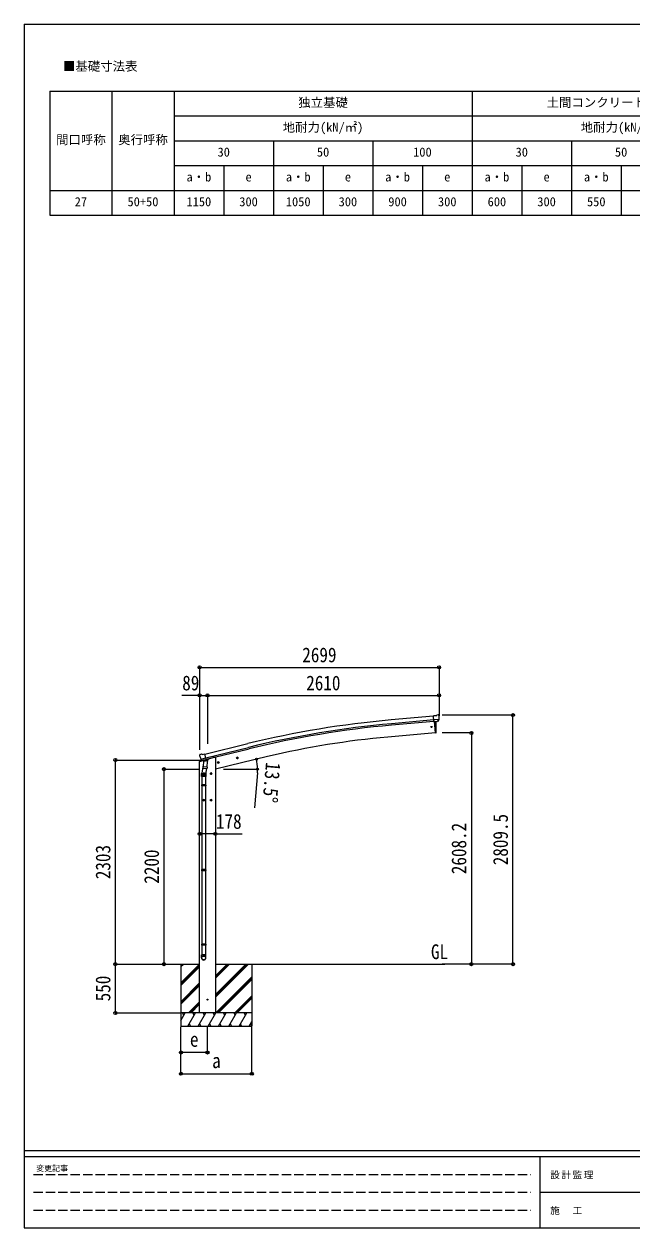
# Model space of a CAD drawing. Units: millimetres at full size, sheet at 1:35, with parts at other scales. Extents: x -9783 to 9892, y -6828 to 6752.
# Drawn here: x -9783 to -2931, y -6828 to 6752 of the extents above; entities that cross this region are included whole.
import ezdxf
from ezdxf.enums import TextEntityAlignment as Align

# ---------------------------------------------------------------- set-up
doc = ezdxf.new("R2010")
doc.units = ezdxf.units.MM
doc.header["$LTSCALE"] = 35
doc.header["$PDMODE"] = 32
doc.header["$PDSIZE"] = 35
doc.linetypes.add('DASHED3', pattern=[4, 3, -1])
for name, color, linetype, lineweight in [('0-0_0', 7, 'Continuous', 9), ('0-1_本体', 4, 'Continuous', 9), ('0-2_部品', 7, 'Continuous', 9), ('0-A_寸法', 6, 'Continuous', 9), ('1-0_FRAME', 7, 'Continuous', 18), ('F-0_240', 7, 'Continuous', 9)]:
    doc.layers.add(name, color=color, linetype=linetype, lineweight=lineweight)
doc.styles.add('ＭＳ ゴシック', font='')
doc.styles.get('ＭＳ ゴシック').set_extended_font_data('MS Gothic')

msp = doc.modelspace()

# ---------------------------------------------------------------- linework, layer by layer
at = {"layer": '0-0_0', "color": 6}
for p, q in [((-4271.88, -3852.78), (-4271.88, -1043.28)), ((-4740.89, -1244.58), (-4740.89, -3852.78))]:
    msp.add_line(p, q, dxfattribs=at)
at = {"layer": '0-0_0'}
for p, q in [((-8400.67, -3852.83), (-7803.78, -3852.83)), ((-8014.78, -3880.16), (-7987.4, -3852.78)), ((-8014.78, -3866.02), (-8001.54, -3852.78)), ((-8014.78, -3852.83), (-8014.78, -4552.78)), ((-8014.78, -4064.01), (-7803.78, -3853.01)), ((-8014.78, -4078.15), (-7803.78, -3867.15)), ((-8014.78, -4092.29), (-7803.78, -3881.3)), ((-7625.78, -4223.79), (-7254.77, -3852.78)), ((-7625.78, -4195.51), (-7283.05, -3852.78)), ((-7625.78, -4209.65), (-7268.91, -3852.78)), ((-7625.78, -4011.66), (-7466.9, -3852.78)), ((-7625.78, -3997.52), (-7481.04, -3852.78)), ((-7625.78, -3983.38), (-7495.19, -3852.78)), ((-7625.78, -3852.83), (-5039.33, -3852.83)), ((-7214.78, -3852.78), (-7214.78, -4552.78)), ((-8014.78, -4276.14), (-7803.78, -4065.14)), ((-7620.93, -4402.78), (-7214.78, -3996.64)), ((-7606.78, -4402.78), (-7214.78, -4010.79)), ((-7592.64, -4402.78), (-7214.78, -4024.93)), ((-8014.78, -4290.28), (-7803.78, -4079.28)), ((-8014.78, -4304.43), (-7803.78, -4093.43)), ((-7408.79, -4402.78), (-7214.78, -4208.77)), ((-7929.29, -4402.78), (-7803.78, -4277.27)), ((-7915.15, -4402.78), (-7803.78, -4291.42)), ((-7901.01, -4402.78), (-7803.78, -4305.56)), ((-7394.65, -4402.78), (-7214.78, -4222.92)), ((-7380.51, -4402.78), (-7214.78, -4237.06)), ((-7214.78, -4402.78), (-8014.78, -4402.78)), ((-8014.78, -4486.61), (-7966.38, -4402.78)), ((-7981.39, -4428.76), (-7996.39, -4402.78)), ((-7937.52, -4552.78), (-7850.91, -4402.78)), ((-7865.92, -4428.76), (-7880.92, -4402.78)), ((-7822.05, -4552.78), (-7735.45, -4402.78)), ((-7625.78, -4402.78), (-7803.78, -4402.78)), ((-7750.45, -4428.76), (-7765.45, -4402.78)), ((-7706.58, -4552.78), (-7619.97, -4402.78)), ((-7634.98, -4428.76), (-7649.98, -4402.78)), ((-7591.11, -4552.78), (-7504.5, -4402.78)), ((-7519.51, -4428.76), (-7534.51, -4402.78)), ((-7475.64, -4552.78), (-7389.03, -4402.78)), ((-7419.03, -4402.78), (-7404.03, -4428.76)), ((-7360.17, -4552.78), (-7273.56, -4402.78)), ((-7288.56, -4428.76), (-7303.57, -4402.78)), ((-8014.78, -4552.78), (-7214.78, -4552.78)), ((-7922.52, -4526.8), (-7907.52, -4552.78)), ((-7807.05, -4526.8), (-7792.05, -4552.78)), ((-7691.58, -4526.8), (-7676.58, -4552.78)), ((-7576.11, -4526.8), (-7561.11, -4552.78)), ((-7460.64, -4526.8), (-7445.64, -4552.78)), ((-7345.17, -4526.8), (-7330.17, -4552.78)), ((-7244.7, -4552.78), (-7214.78, -4500.97)), ((-7229.7, -4526.8), (-7214.78, -4552.63))]:
    msp.add_line(p, q, dxfattribs=at)
msp.add_circle((-7714.78, -4252.78), 5, dxfattribs=at)
at = {"layer": '0-1_本体'}
for p, q in [((-5167.48, -1053.82), (-5644.99, -1097.02)), ((-5163.71, -1096.82), (-5641.1, -1140.01)), ((-5162.25, -1113.59), (-5639.58, -1156.78)), ((-5155.01, -1115.98), (-5143.76, -1244.58)), ((-5143.76, -1244.58), (-5681.7, -1291.64)), ((-7744.31, -1482.64), (-7261.44, -1365.15)), ((-7734.24, -1524.6), (-7251.23, -1407.13)), ((-7730.31, -1540.98), (-7247.25, -1423.49)), ((-7803.78, -4402.78), (-7803.78, -1566.23)), ((-7701.79, -1535.27), (-7649.78, -1522.78)), ((-7625.78, -1522.78), (-7649.78, -1522.78)), ((-7625.78, -1522.78), (-7625.78, -4402.78)), ((-7037.7, -1511.6), (-7625.76, -1652.77))]:
    msp.add_line(p, q, dxfattribs=at)
at = {"layer": '0-1_本体', "color": 6}
msp.add_line((-7625.78, -2382.96), (-7803.78, -2382.96), dxfattribs=at)
at = {"layer": '0-1_本体'}
for centre, radius, start, end in [((-4648.86, -12107.03), 11054.98, 95.16866, 103.66973), ((-4648.86, -12107.03), 11011.82, 95.16974, 103.66973), ((-4648.86, -12107.03), 10994.98, 95.16974, 103.66973), ((-4882.69, -10507.29), 9250.23, 94.95525, 103.47191)]:
    msp.add_arc(centre, radius, start, end, dxfattribs=at)
at = {"layer": '0-2_部品'}
for p, q in [((-5141.07, -1049.6), (-5167.64, -1051.93)), ((-5161.98, -1116.59), (-5167.64, -1051.93)), ((-5141.07, -1049.6), (-5129.36, -1042.84)), ((-5114.45, -1041.25), (-5128.12, -1042.45)), ((-5105.32, -1047), (-5110.8, -1042.4)), ((-5104.25, -1049.04), (-5104.14, -1050.39)), ((-5104.78, -1091.89), (-5163.69, -1097.05)), ((-5152.02, -1115.72), (-5161.98, -1116.59)), ((-5143.96, -1242.3), (-5155.01, -1115.98)), ((-5118.42, -1112.78), (-5126.12, -1113.45)), ((-5116.03, -1111.38), (-5105.09, -1092.44)), ((-5143.72, -1245.08), (-5143.96, -1242.3)), ((-5141.1, -1244.69), (-5143.72, -1245.08)), ((-7801.55, -1489.64), (-7805.41, -1495.93)), ((-7798.46, -1487.39), (-7785.27, -1484.22)), ((-7770.72, -1486.9), (-7783.98, -1484.2)), ((-7770.72, -1486.9), (-7744.78, -1480.67)), ((-7806.35, -1566.84), (-7763.32, -1556.51)), ((-7806.35, -1559.95), (-7806.35, -1566.84)), ((-7805.77, -1498.21), (-7805.5, -1499.36)), ((-7777.89, -1550.75), (-7804.05, -1557.03)), ((-7791.72, -1538.52), (-7734.21, -1524.71)), ((-7774.87, -1553.43), (-7791.24, -1538.94)), ((-7763.27, -1602.95), (-7779.19, -1699.12)), ((-7772.16, -1554), (-7764.64, -1552.19)), ((-7771.32, -1553.89), (-7769.79, -1553.52)), ((-7769.79, -1553.52), (-7733.09, -1544.71)), ((-7767.95, -1553.75), (-7768, -1554.49)), ((-7767.25, -1555.53), (-7741.43, -1561.97)), ((-7765.86, -1640.18), (-7764.99, -1627.72)), ((-7760.33, -1560.88), (-7765.01, -1627.72)), ((-7719.32, -1630.91), (-7765.01, -1627.72)), ((-7714.64, -1564.07), (-7760.33, -1560.88)), ((-7758.56, -1557.7), (-7758.79, -1560.99)), ((-7739.04, -1546.54), (-7740.06, -1561.14)), ((-7733.09, -1544.71), (-7731.56, -1544.34)), ((-7730, -1542.24), (-7729.06, -1542.31)), ((-7729.06, -1542.31), (-7715.75, -1557.62)), ((-7724.76, -1547.25), (-7705.63, -1542.66)), ((-7719.32, -1630.91), (-7714.64, -1564.07)), ((-7715.75, -1557.62), (-7716.19, -1563.97)), ((-7701.79, -1534.05), (-7701.79, -1537.8)), ((-7602.21, -1580.38), (-7582.76, -1575.71)), ((-7597.65, -1572.6), (-7599.79, -1579.8)), ((-7590.36, -1570.85), (-7597.65, -1572.6)), ((-7590.15, -1587.77), (-7594.82, -1568.32)), ((-7585.19, -1576.29), (-7590.36, -1570.85)), ((-7587.32, -1583.49), (-7585.19, -1576.29)), ((-7388.28, -1529.02), (-7368.83, -1524.35)), ((-7383.72, -1521.24), (-7385.85, -1528.44)), ((-7376.42, -1519.49), (-7383.72, -1521.24)), ((-7376.22, -1536.41), (-7380.89, -1516.96)), ((-7371.26, -1524.93), (-7376.42, -1519.49)), ((-7373.39, -1532.13), (-7371.26, -1524.93)), ((-7781.34, -1736.28), (-7781.34, -1701.93)), ((-7735.34, -1736.28), (-7781.34, -1736.28)), ((-7779.34, -1736.28), (-7779.34, -1830.28)), ((-7765.47, -1641.54), (-7765.47, -1641.54)), ((-7744.78, -1703.02), (-7764.78, -1703.02)), ((-7764.02, -1642.32), (-7722.32, -1645.24)), ((-7754.78, -1695.52), (-7761.28, -1699.27)), ((-7761.28, -1699.27), (-7761.28, -1706.78)), ((-7761.28, -1706.78), (-7754.78, -1710.53)), ((-7754.78, -1713.02), (-7754.78, -1693.02)), ((-7748.28, -1699.27), (-7754.78, -1695.52)), ((-7727.75, -1644.86), (-7738.48, -1708.44)), ((-7737.34, -1736.28), (-7737.34, -1830.28)), ((-7735.34, -1701.63), (-7735.34, -1736.28)), ((-7719.33, -1630.91), (-7720.22, -1643.61)), ((-7664.78, -1703.02), (-7684.78, -1703.02)), ((-7674.78, -1695.52), (-7681.28, -1699.27)), ((-7681.28, -1699.27), (-7681.28, -1706.78)), ((-7681.28, -1706.78), (-7674.78, -1710.53)), ((-7674.78, -1713.02), (-7674.78, -1693.02)), ((-7668.28, -1699.27), (-7674.78, -1695.52)), ((-7781.34, -1832.28), (-7780.34, -1830.28)), ((-7735.34, -1832.28), (-7781.34, -1832.28)), ((-7735.34, -1840.28), (-7781.34, -1840.28)), ((-7736.34, -1830.28), (-7780.34, -1830.28)), ((-7736.34, -1842.28), (-7780.34, -1842.28)), ((-7779.34, -1842.28), (-7779.34, -2786.47)), ((-7737.34, -1842.28), (-7737.34, -2786.47)), ((-7735.34, -1832.28), (-7736.34, -1830.28)), ((-7735.34, -1840.28), (-7736.34, -1842.28)), ((-7735.34, -1832.28), (-7735.34, -1840.28)), ((-7744.78, -2003.02), (-7764.78, -2003.02)), ((-7754.78, -1995.52), (-7761.28, -1999.27)), ((-7761.28, -1999.27), (-7761.28, -2006.78)), ((-7761.28, -2006.78), (-7754.78, -2010.53)), ((-7754.78, -2013.02), (-7754.78, -1993.02)), ((-7748.28, -1999.27), (-7754.78, -1995.52)), ((-7664.78, -2003.02), (-7684.78, -2003.02)), ((-7674.78, -1995.52), (-7681.28, -1999.27)), ((-7681.28, -1999.27), (-7681.28, -2006.78)), ((-7681.28, -2006.78), (-7674.78, -2010.53)), ((-7674.78, -2013.02), (-7674.78, -1993.02)), ((-7668.28, -1999.27), (-7674.78, -1995.52)), ((-7781.34, -2788.47), (-7780.34, -2786.47)), ((-7735.34, -2788.47), (-7781.34, -2788.47)), ((-7735.34, -2796.47), (-7781.34, -2796.47)), ((-7736.34, -2786.47), (-7780.34, -2786.47)), ((-7736.34, -2798.47), (-7780.34, -2798.47)), ((-7779.34, -2798.47), (-7779.34, -3626.66)), ((-7737.34, -2798.47), (-7737.34, -3626.66)), ((-7735.34, -2788.47), (-7736.34, -2786.47)), ((-7735.34, -2796.47), (-7736.34, -2798.47)), ((-7735.34, -2788.47), (-7735.34, -2796.47)), ((-7781.34, -3628.66), (-7780.34, -3626.66)), ((-7735.34, -3628.66), (-7781.34, -3628.66)), ((-7735.34, -3636.66), (-7781.34, -3636.66)), ((-7736.34, -3626.66), (-7780.34, -3626.66)), ((-7736.34, -3638.66), (-7780.34, -3638.66)), ((-7779.34, -3638.66), (-7779.34, -3748.66)), ((-7737.34, -3638.66), (-7737.34, -3748.66)), ((-7735.34, -3628.66), (-7736.34, -3626.66)), ((-7735.34, -3636.66), (-7736.34, -3638.66)), ((-7735.34, -3628.66), (-7735.34, -3636.66)), ((-7781.34, -3782.8), (-7781.34, -3748.66)), ((-7735.34, -3748.66), (-7781.34, -3748.66)), ((-7735.34, -3782.8), (-7735.34, -3748.66))]:
    msp.add_line(p, q, dxfattribs=at)
for points in [[(-5152.02, -1115.72), (-5151.75, -1115.78), (-5126.38, -1113.56), (-5126.12, -1113.45)], [(-5138.56, -1241.85), (-5137.72, -1216.23), (-5137.53, -1189.73), (-5138, -1163.24), (-5139.14, -1136.77), (-5140.64, -1114.81)], [(-5104.7, -1091.26), (-5104.99, -1092.25), (-5105.09, -1092.44)], [(-7739.36, -1546.12), (-7729.63, -1543.79), (-7744.78, -1480.67)], [(-7791.99, -1537.94), (-7791.4, -1538.79), (-7791.24, -1538.94)], [(-7739.36, -1546.12), (-7739.59, -1546.27), (-7764.36, -1552.22), (-7764.64, -1552.19)], [(-7599.79, -1579.8), (-7594.62, -1585.24), (-7587.32, -1583.49)], [(-7385.85, -1528.44), (-7380.68, -1533.88), (-7373.39, -1532.13)], [(-7754.78, -1710.53), (-7748.28, -1706.78), (-7748.28, -1699.27)], [(-7674.78, -1710.53), (-7668.28, -1706.78), (-7668.28, -1699.27)], [(-7781.34, -1832.28), (-7781.34, -1840.28), (-7780.34, -1842.28)], [(-7754.78, -2010.53), (-7748.28, -2006.78), (-7748.28, -1999.27)], [(-7674.78, -2010.53), (-7668.28, -2006.78), (-7668.28, -1999.27)], [(-7781.34, -2788.47), (-7781.34, -2796.47), (-7780.34, -2798.47)], [(-7781.34, -3628.66), (-7781.34, -3636.66), (-7780.34, -3638.66)]]:
    msp.add_lwpolyline(points, dxfattribs=at)
for centre, radius in [((-5189.79, -1177.43), 6.5), ((-7592.49, -1578.04), 8.5), ((-7592.49, -1578.04), 7.7), ((-7592.49, -1578.04), 6.5), ((-7378.55, -1526.68), 8.5), ((-7378.55, -1526.68), 7.7), ((-7378.55, -1526.68), 6.5), ((-7754.78, -1703.02), 8.5), ((-7754.78, -1703.02), 7.7), ((-7754.78, -1703.02), 6.5), ((-7674.78, -1703.02), 8.5), ((-7674.78, -1703.02), 7.7), ((-7674.78, -1703.02), 6.5), ((-7754.78, -2003.02), 8.5), ((-7754.78, -2003.02), 7.7), ((-7754.78, -2003.02), 6.5), ((-7674.78, -2003.02), 8.5), ((-7674.78, -2003.02), 7.7), ((-7674.78, -2003.02), 6.5)]:
    msp.add_circle(centre, radius, dxfattribs=at)
at = {"layer": '0-2_部品', "color": 4}
msp.add_circle((-7714.78, -4252.78), 4.5, dxfattribs=at)
at = {"layer": '0-2_部品'}
for centre, radius, start, end in [((-5127.86, -1045.43), 3, 95, 120), ((-5114.02, -1046.23), 5, 50.00648, 94.99352), ((-5305.76, -1068.03), 202.4, 353.4085, 5), ((-5141.55, -1241.72), 3, 278.50322, 357.46219), ((-7797.29, -1492.25), 5, 103.5, 148.5), ((-7784.57, -1487.14), 3, 78.5, 103.5), ((-7803.35, -1559.95), 3, 103.5, 180), ((-7608.69, -1452.11), 202.4, 193.5, 205.09125), ((-7771.44, -1553.4), 0.5, 248.23754, 283.5), ((-7768.45, -1553.72), 0.5, 356, 103.5), ((-7767.01, -1554.56), 1, 176, 256), ((-7741.08, -1561), 1.03, 250.03897, 351.96569), ((-7738.44, -1546.62), 0.604, 100.59842, 172.20595), ((-7731.67, -1543.86), 0.5, 283.5, 318.76246), ((-7706.79, -1537.8), 5, 283.5, 0), ((-7751.34, -1701.93), 30, 177.45142, 180), ((-7763.92, -1640.35), 1.95, 175.04017, 217.47766), ((-7763.88, -1640.33), 2, 217.40962, 266), ((-7722.18, -1643.24), 2, 266, 349.46843)]:
    msp.add_arc(centre, radius, start, end, dxfattribs=at)
for centre, major_axis, ratio, start_param, end_param in [((-5099.93, -1045), (-15.35, 3.44), 0.101033, 5.97514262, 5.97537366), ((-5107.25, -1049.3), (2.71, -1.31), 0.997474, 0.53665673, 1.32256522), ((-5118.68, -1109.78), (1.62, -2.54), 0.997631, 5.80419048, 5.89294842), ((-5118.75, -1109.67), (-3.5, 2.17), 0.650902, 2.11455212, 2.18736272), ((-5118.63, -1109.87), (1.62, -2.54), 0.997631, 5.96575902, 6.76218013), ((-7802.85, -1497.5), (-1.57, -2.57), 0.99628, 4.71238898, 5.49965061), ((-7772.88, -1551.17), (-0.73, -2.92), 0.997631, 5.80419048, 6.60061159), ((-7772.82, -1550.95), (2.63, 3.16), 0.650902, 4.09582259, 4.16863319), ((-7772.85, -1551.07), (-0.73, -2.92), 0.997631, 0.39023689, 0.47899483), ((-7758.34, -1701.63), (23, 0), 0.996195, 2.55602575, 6.56630284), ((-7758.34, -1701.63), (21, 0), 0.996195, 2.93491471, 5.95123941), ((-7758.34, -3781.06), (-23, 0), 0.996195, 3.14159265, 6.28318531), ((-7758.34, -3782.8), (-23, 0), 0.996195, 3.14159265, 6.28318531), ((-7758.34, -3782.8), (0, -23.43), 0.981806, 4.71238898, 7.85398163)]:
    msp.add_ellipse(centre, major_axis=major_axis, ratio=ratio, start_param=start_param, end_param=end_param, dxfattribs=at)
msp.add_ellipse((-7758.34, -3782.8), major_axis=(21, 0), ratio=0.996195, dxfattribs=at)
at = {"layer": '0-A_寸法'}
for p, q in [((-7803.78, -504.42), (-5104.78, -504.42)), ((-5104.78, -504.42), (-5104.78, -821.04)), ((-7803.78, -821.04), (-7803.78, -1433.27)), ((-7803.78, -821.04), (-7714.78, -821.04)), ((-7714.78, -821.04), (-7714.78, -1368.9)), ((-7714.78, -821.04), (-5104.78, -821.04)), ((-5104.78, -821.04), (-5104.78, -1050.05)), ((-4271.88, -1043.28), (-5069.72, -1043.28)), ((-4740.89, -1244.58), (-5069.72, -1244.58)), ((-8753.36, -3852.78), (-8753.36, -1549.78)), ((-8753.36, -1549.78), (-7808.28, -1549.78)), ((-8205.39, -3852.78), (-8205.39, -1652.78)), ((-8205.39, -1652.78), (-7808.28, -1652.78)), ((-7536.28, -1652.78), (-7149.43, -1652.78)), ((-7152.28, -1695.24), (-7186.65, -2087.74)), ((-7625.78, -2382.96), (-7325.78, -2382.96)), ((-8753.36, -3852.78), (-8025.24, -3852.78)), ((-8753.36, -4402.78), (-8753.36, -3852.78)), ((-4740.89, -3852.78), (-5069.72, -3852.78)), ((-4271.88, -3852.78), (-4740.89, -3852.78)), ((-8753.36, -4402.78), (-8025.24, -4402.78)), ((-8015.03, -5089.15), (-8015.03, -4560.2)), ((-8015.03, -4849.17), (-8015.03, -4560.2)), ((-7714.78, -4849.17), (-7714.78, -4560.2)), ((-7215.03, -5089.15), (-7215.03, -4560.2)), ((-7714.78, -4849.17), (-8015.03, -4849.17)), ((-8015.03, -5089.15), (-7215.03, -5089.15))]:
    msp.add_line(p, q, dxfattribs=at)
msp.add_lwpolyline([(-7803.78, -504.42), (-7803.78, -821.04), (-8003.78, -821.04)], dxfattribs=at)
for centre in [(-7163.88, -1539.13), (-7150.43, -1652.78)]:
    msp.add_circle(centre, 10.62, dxfattribs=at)
for start, end in [(0, 13.5), (354.99678, 0)]:
    msp.add_arc((-7637.28, -1652.78), 486.86, start, end, dxfattribs=at)
for p in [(-7803.78, -504.42), (-5104.78, -504.42), (-7803.78, -821.04), (-7714.78, -821.04), (-5104.78, -821.04), (-4271.88, -1043.28), (-4740.89, -1244.58), (-8753.36, -1549.78), (-8205.39, -1652.78), (-7803.78, -2382.96), (-7625.78, -2382.96), (-8753.36, -3852.78), (-8205.39, -3852.78), (-4740.89, -3852.78), (-4271.88, -3852.78), (-8753.36, -4402.78), (-8015.03, -4849.17), (-7714.78, -4849.17), (-8015.03, -5089.15), (-7215.03, -5089.15)]:
    msp.add_point(p, dxfattribs=at)
at = {"layer": '1-0_FRAME'}
for p, q in [((-9492.16, 5995.98), (-1372.16, 5995.98)), ((-9492.16, 5995.98), (-9492.16, 4595.98)), ((-8792.16, 5995.98), (-8792.16, 4595.98)), ((-4732.16, 5995.98), (-4732.16, 4595.98)), ((-8092.16, 5715.98), (-1372.16, 5715.98)), ((-8092.16, 5435.98), (-1372.16, 5435.98)), ((-3612.16, 5435.98), (-3612.16, 4595.98)), ((-8092.16, 5155.98), (-1372.16, 5155.98)), ((-3052.16, 5155.98), (-3052.16, 4595.98))]:
    msp.add_line(p, q, dxfattribs=at)
for points in [[(-8092.16, 5995.98), (-8092.16, 5715.98), (-8092.16, 4875.98), (-8092.16, 4595.98)], [(-6972.16, 5435.98), (-6972.16, 5155.98), (-6972.16, 4595.98)], [(-5852.16, 5435.98), (-5852.16, 5155.98), (-5852.16, 4595.98)], [(-7532.16, 5155.98), (-7532.16, 4875.98), (-7532.16, 4595.98)], [(-6412.16, 5155.98), (-6412.16, 4875.98), (-6412.16, 4595.98)], [(-5292.16, 5155.98), (-5292.16, 4875.98), (-5292.16, 4595.98)], [(-4172.16, 5155.98), (-4172.16, 4875.98), (-4172.16, 4595.98)], [(-9492.16, 4875.98), (-8092.16, 4875.98), (-1372.16, 4875.98)], [(-9492.16, 4595.98), (-8792.16, 4595.98), (-4732.16, 4595.98), (-2492.16, 4595.98), (-1372.16, 4595.98)]]:
    msp.add_lwpolyline(points, dxfattribs=at)
at = {"layer": 'F-0_240', "color": 5}
for p, q in [((-9783.03, 6751.9), (-9783.03, -6828.1)), ((-9783.03, 6751.9), (9396.97, 6751.9)), ((-9783.03, -5953.1), (9396.97, -5953.1)), ((-9783.03, -6023.1), (6285.75, -6023.1)), ((-3969.25, -6023.1), (-3969.25, -6828.1)), ((-3969.25, -6425.6), (3205.75, -6425.6)), ((-9783.03, -6828.1), (9396.97, -6828.1))]:
    msp.add_line(p, q, dxfattribs=at)
at = {"layer": 'F-0_240', "color": 4, "linetype": 'DASHED3'}
for p, q in [((-9678.03, -6224.35), (-4074.25, -6224.35)), ((-9678.03, -6425.6), (-4074.25, -6425.6)), ((-9678.03, -6626.85), (-4074.25, -6626.85))]:
    msp.add_line(p, q, dxfattribs=at)

# ---------------------------------------------------------------- texts
at = {"layer": '0-0_0', "style": 'ＭＳ ゴシック', "width": 0.85}
msp.add_text('GL', height=166.8, dxfattribs=at).set_placement((-5196.23, -3845.84), align=Align.BOTTOM_LEFT)
at = {"layer": '0-A_寸法', "color": 7, "style": 'ＭＳ ゴシック', "width": 0.85}
for s, p in [('2699', (-6646.78, -497.42)), ('89', (-8000.03, -814.04)), ('2610', (-6602.28, -814.04)), ('178', (-7620.16, -2375.96)), ('e', (-7913.16, -4834.79)), ('a', (-7663.16, -5074.77))]:
    msp.add_text(s, height=166.8, dxfattribs=at).set_placement(p, align=Align.BOTTOM_LEFT)
for s, rotation, p in [('13.5°', 264.997, (-7105.13, -1565.11)), ('2809.5', 90, (-4278.88, -2736.78)), ('2608.2', 90, (-4747.89, -2837.43)), ('2303', 90, (-8760.36, -2893.78)), ('2200', 90, (-8212.39, -2945.28)), ('550', 90, (-8760.36, -4272.16))]:
    msp.add_text(s, height=166.8, rotation=rotation, dxfattribs=at).set_placement(p, align=Align.BOTTOM_LEFT)
at = {"layer": '1-0_FRAME', "style": 'ＭＳ ゴシック'}
for s, p in [('■基礎寸法表', (-9344.74, 6193.99)), ('独立基礎', (-6692.16, 5785.98)), ('土間コンクリート考慮基礎', (-3892.16, 5785.98)), ('地耐力(kN/㎡)', (-6867.16, 5505.98)), ('地耐力(kN/㎡)', (-3507.16, 5505.98)), ('間口呼称', (-9422.16, 5365.98)), ('奥行呼称', (-8722.16, 5365.98)), ('30', (-7602.16, 5225.98)), ('50', (-6482.16, 5225.98)), ('100', (-5397.16, 5225.98)), ('30', (-4242.16, 5225.98)), ('50', (-3122.16, 5225.98)), ('a・b', (-7952.16, 4945.98)), ('e', (-7287.16, 4945.98)), ('a・b', (-6832.16, 4945.98)), ('e', (-6167.16, 4945.98)), ('a・b', (-5712.16, 4945.98)), ('e', (-5047.16, 4945.98)), ('a・b', (-4592.16, 4945.98)), ('e', (-3927.16, 4945.98)), ('a・b', (-3472.16, 4945.98)), ('27', (-9212.16, 4665.98)), ('50+50', (-8617.16, 4665.98)), ('1150', (-7952.16, 4665.98)), ('300', (-7357.16, 4665.98)), ('1050', (-6832.16, 4665.98)), ('300', (-6237.16, 4665.98)), ('900', (-5677.16, 4665.98)), ('300', (-5117.16, 4665.98)), ('600', (-4557.16, 4665.98)), ('300', (-3997.16, 4665.98)), ('550', (-3437.16, 4665.98))]:
    msp.add_text(s, height=102.6, dxfattribs=at).set_placement(p, align=Align.BOTTOM_LEFT)
at = {"layer": 'F-0_240', "style": 'ＭＳ ゴシック'}
msp.add_text('変更記事', height=64.15, dxfattribs=at).set_placement((-9646.27, -6206.85), align=Align.BOTTOM_LEFT)
at = {"layer": 'F-0_240', "char_height": 76.98, "attachment_point": 7, "style": 'ＭＳ ゴシック'}
for s, insert in [('\\T1.17;設計監理', (-3851.04, -6276.85)), ('\\T1.17;施\u3000工', (-3851.04, -6679.35))]:
    msp.add_mtext(s, dxfattribs=dict(at, insert=insert))

doc.saveas('drawing.dxf')
